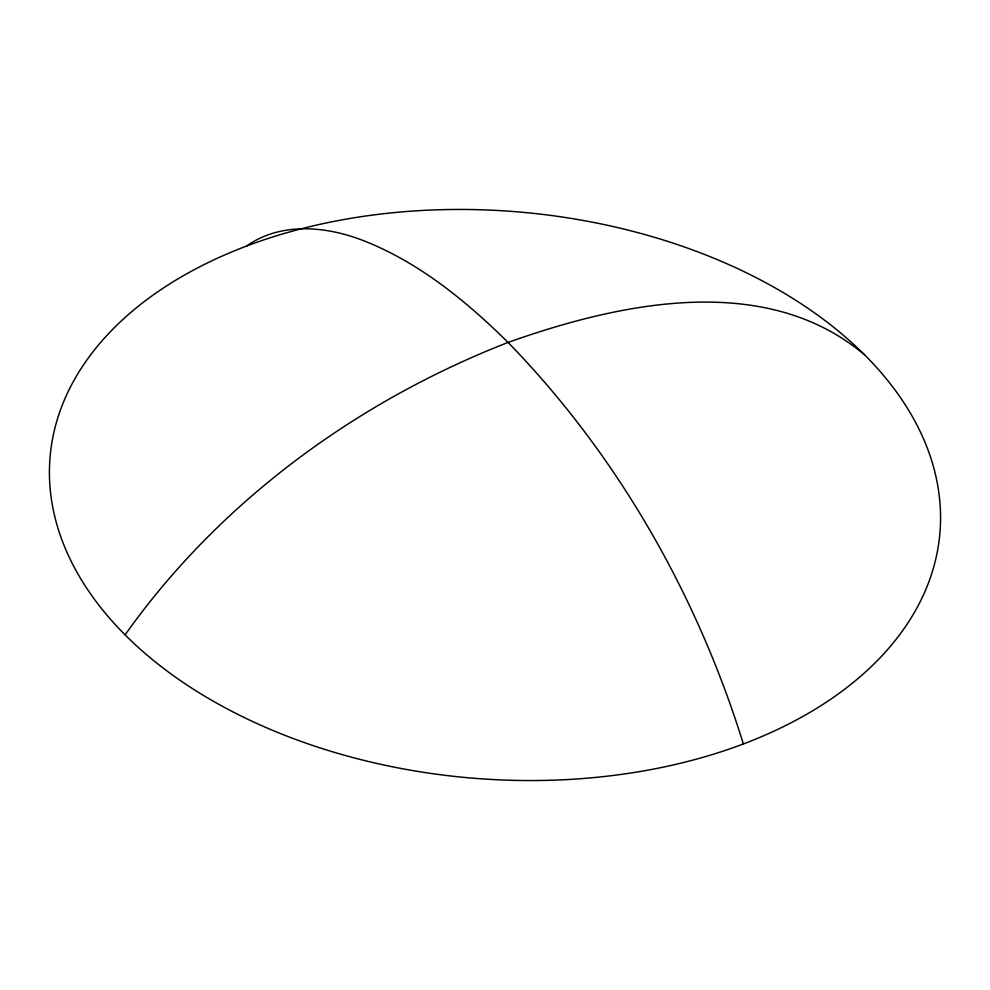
<?xml version="1.0" encoding="UTF-8"?>
<svg xmlns="http://www.w3.org/2000/svg" width="990" height="990" viewBox="0 0 990 990"><rect width="100%" height="100%" fill="white"/><g stroke="black" fill="none" stroke-linecap="round" stroke-linejoin="round"><path stroke-width="1.49" d="M125.087 634.85C219.409 501.782 356.722 401.445 508.08 342.429C619.431 302.829 765.654 270.926 864.913 355.15M246.621 246.04C280.121 222.144 324.881 226.029 361.548 239.889C417.879 261.533 465.56 300.44 508.08 342.429C617.302 454.657 697.059 594.668 743.379 743.96M243.849 717.342A446.539 284.031 4.9 0 0 939.3 539.005A446.539 284.031 4.9 0 0 301.839 228.653A446.539 284.031 4.9 0 0 243.849 717.342"/></g></svg>
